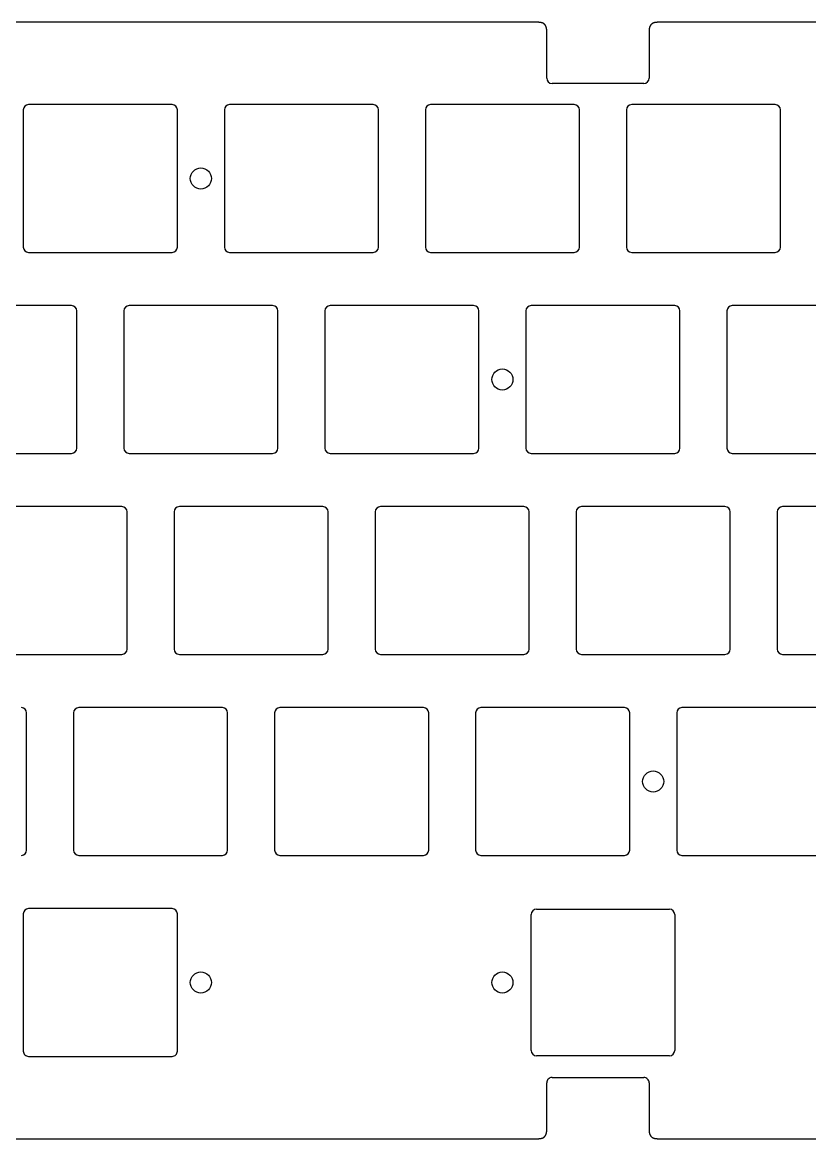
# Model space of a CAD drawing. Header units: millimetres. Extents: x -9 to 276, y -91 to 15.
# Drawn here: x 126 to 200.6, y -91 to 14.8 of the extents above; entities that cross this region are included whole.
import ezdxf

# ---------------------------------------------------------------- set-up
doc = ezdxf.new("R2010")
doc.units = ezdxf.units.MM
doc.layers.add('Edge.Cuts', color=53, linetype='CONTINUOUS', true_color=0xc8a339)

msp = doc.modelspace()

# ---------------------------------------------------------------- linework, layer by layer
at = {"layer": 'Edge.Cuts', "linetype": 'CONTINUOUS'}
for p, q in [((174.849852, 14.8), (91.850147, 14.8)), ((174.857344, 14.799982), (174.849852, 14.8)), ((174.868499, 14.79989), (174.857344, 14.799982)), ((174.879537, 14.799719), (174.868499, 14.79989)), ((174.890458, 14.799471), (174.879537, 14.799719)), ((174.901263, 14.799146), (174.890458, 14.799471)), ((174.911955, 14.798746), (174.901263, 14.799146)), ((174.922533, 14.79827), (174.911955, 14.798746)), ((174.932999, 14.797719), (174.922533, 14.79827)), ((174.943354, 14.797096), (174.932999, 14.797719)), ((174.953599, 14.796399), (174.943354, 14.797096)), ((174.963735, 14.79563), (174.953599, 14.796399)), ((174.973763, 14.79479), (174.963735, 14.79563)), ((174.983685, 14.793879), (174.973763, 14.79479)), ((174.9935, 14.792898), (174.983685, 14.793879)), ((175.003211, 14.791848), (174.9935, 14.792898)), ((175.012819, 14.790729), (175.003211, 14.791848)), ((175.022324, 14.789543), (175.012819, 14.790729)), ((175.031727, 14.788289), (175.022324, 14.789543)), ((175.041029, 14.786968), (175.031727, 14.788289)), ((175.050232, 14.785582), (175.041029, 14.786968)), ((175.059337, 14.78413), (175.050232, 14.785582)), ((175.068344, 14.782613), (175.059337, 14.78413)), ((175.077254, 14.781032), (175.068344, 14.782613)), ((175.086069, 14.779387), (175.077254, 14.781032)), ((175.094789, 14.777679), (175.086069, 14.779387)), ((175.103415, 14.775909), (175.094789, 14.777679)), ((175.111949, 14.774076), (175.103415, 14.775909)), ((175.120391, 14.772182), (175.111949, 14.774076)), ((175.128742, 14.770227), (175.120391, 14.772182)), ((175.137003, 14.768212), (175.128742, 14.770227)), ((175.145176, 14.766136), (175.137003, 14.768212)), ((175.15326, 14.764001), (175.145176, 14.766136)), ((175.161257, 14.761806), (175.15326, 14.764001)), ((175.169168, 14.759553), (175.161257, 14.761806)), ((175.176994, 14.757242), (175.169168, 14.759553)), ((175.184735, 14.754872), (175.176994, 14.757242)), ((175.192393, 14.752445), (175.184735, 14.754872)), ((175.199968, 14.749961), (175.192393, 14.752445)), ((175.207461, 14.74742), (175.199968, 14.749961)), ((175.214873, 14.744823), (175.207461, 14.74742)), ((175.222205, 14.742169), (175.214873, 14.744823)), ((175.229458, 14.73946), (175.222205, 14.742169)), ((175.236632, 14.736695), (175.229458, 14.73946)), ((175.243728, 14.733874), (175.236632, 14.736695)), ((175.250748, 14.730999), (175.243728, 14.733874)), ((175.257691, 14.728069), (175.250748, 14.730999)), ((175.26456, 14.725084), (175.257691, 14.728069)), ((175.271353, 14.722045), (175.26456, 14.725084)), ((175.278073, 14.718951), (175.271353, 14.722045)), ((175.28472, 14.715804), (175.278073, 14.718951)), ((175.291295, 14.712602), (175.28472, 14.715804)), ((175.297798, 14.709347), (175.291295, 14.712602)), ((175.30423, 14.706039), (175.297798, 14.709347)), ((175.310592, 14.702677), (175.30423, 14.706039)), ((175.316884, 14.699261), (175.310592, 14.702677)), ((175.323108, 14.695792), (175.316884, 14.699261)), ((175.329264, 14.69227), (175.323108, 14.695792)), ((175.335352, 14.688695), (175.329264, 14.69227)), ((175.341373, 14.685066), (175.335352, 14.688695)), ((175.347328, 14.681385), (175.341373, 14.685066)), ((175.353218, 14.67765), (175.347328, 14.681385)), ((175.359043, 14.673861), (175.353218, 14.67765)), ((175.364803, 14.67002), (175.359043, 14.673861)), ((175.370499, 14.666125), (175.364803, 14.67002)), ((175.376133, 14.662177), (175.370499, 14.666125)), ((175.381703, 14.658175), (175.376133, 14.662177)), ((175.387212, 14.654119), (175.381703, 14.658175)), ((175.392659, 14.65001), (175.387212, 14.654119)), ((175.398044, 14.645847), (175.392659, 14.65001)), ((175.40337, 14.64163), (175.398044, 14.645847)), ((175.408635, 14.637358), (175.40337, 14.64163)), ((175.41384, 14.633032), (175.408635, 14.637358)), ((175.418986, 14.628652), (175.41384, 14.633032)), ((175.424073, 14.624216), (175.418986, 14.628652)), ((175.429102, 14.619725), (175.424073, 14.624216)), ((175.434073, 14.615179), (175.429102, 14.619725)), ((175.438987, 14.610577), (175.434073, 14.615179)), ((175.443843, 14.60592), (175.438987, 14.610577)), ((175.448643, 14.601205), (175.443843, 14.60592)), ((175.451021, 14.598827), (175.448643, 14.601205)), ((175.453386, 14.596434), (175.451021, 14.598827)), ((175.455736, 14.594028), (175.453386, 14.596434)), ((175.458073, 14.591607), (175.455736, 14.594028)), ((175.460395, 14.589171), (175.458073, 14.591607)), ((175.462704, 14.586721), (175.460395, 14.589171)), ((175.464998, 14.584257), (175.462704, 14.586721)), ((175.467279, 14.581778), (175.464998, 14.584257)), ((175.469546, 14.579285), (175.467279, 14.581778)), ((175.471799, 14.576777), (175.469546, 14.579285)), ((175.474039, 14.574255), (175.471799, 14.576777)), ((175.476264, 14.571718), (175.474039, 14.574255)), ((175.478477, 14.569166), (175.476264, 14.571718)), ((175.480675, 14.566599), (175.478477, 14.569166)), ((175.48286, 14.564017), (175.480675, 14.566599)), ((175.48503, 14.561421), (175.48286, 14.564017)), ((175.487188, 14.558809), (175.48503, 14.561421)), ((175.489332, 14.556183), (175.487188, 14.558809)), ((175.491463, 14.553541), (175.489332, 14.556183)), ((175.493579, 14.550885), (175.491463, 14.553541)), ((175.495683, 14.548213), (175.493579, 14.550885)), ((175.497773, 14.545526), (175.495683, 14.548213)), ((175.49985, 14.542823), (175.497773, 14.545526)), ((175.501912, 14.540106), (175.49985, 14.542823)), ((175.503962, 14.537372), (175.501912, 14.540106)), ((175.505998, 14.534624), (175.503962, 14.537372)), ((175.508022, 14.531859), (175.505998, 14.534624)), ((175.510031, 14.529079), (175.508022, 14.531859)), ((175.512027, 14.526283), (175.510031, 14.529079)), ((175.51401, 14.523472), (175.512027, 14.526283)), ((175.51598, 14.520644), (175.51401, 14.523472)), ((175.517935, 14.517801), (175.51598, 14.520644)), ((175.519879, 14.514941), (175.517935, 14.517801)), ((175.521808, 14.512066), (175.519879, 14.514941)), ((175.523725, 14.509174), (175.521808, 14.512066)), ((175.525627, 14.506267), (175.523725, 14.509174)), ((175.527517, 14.503342), (175.525627, 14.506267)), ((175.529393, 14.500402), (175.527517, 14.503342)), ((175.531257, 14.497444), (175.529393, 14.500402)), ((175.533106, 14.494472), (175.531257, 14.497444)), ((175.534943, 14.49148), (175.533106, 14.494472)), ((175.536766, 14.488475), (175.534943, 14.49148)), ((175.538577, 14.48545), (175.536766, 14.488475)), ((175.540373, 14.482411), (175.538577, 14.48545)), ((175.542157, 14.479352), (175.540373, 14.482411)), ((175.543926, 14.476279), (175.542157, 14.479352)), ((175.545684, 14.473186), (175.543926, 14.476279)), ((175.547426, 14.470079), (175.545684, 14.473186)), ((175.549157, 14.466952), (175.547426, 14.470079)), ((175.550874, 14.46381), (175.549157, 14.466952)), ((175.552578, 14.460648), (175.550874, 14.46381)), ((175.554267, 14.457471), (175.552578, 14.460648)), ((175.555945, 14.454274), (175.554267, 14.457471)), ((175.557608, 14.451062), (175.555945, 14.454274)), ((175.559259, 14.447829), (175.557608, 14.451062)), ((175.560895, 14.444581), (175.559259, 14.447829)), ((175.562519, 14.441313), (175.560895, 14.444581)), ((175.564128, 14.438029), (175.562519, 14.441313)), ((175.565725, 14.434724), (175.564128, 14.438029)), ((175.567307, 14.431404), (175.565725, 14.434724)), ((175.568877, 14.428063), (175.567307, 14.431404)), ((175.570432, 14.424706), (175.568877, 14.428063)), ((175.571975, 14.421327), (175.570432, 14.424706)), ((175.573503, 14.417934), (175.571975, 14.421327)), ((175.57502, 14.414518), (175.573503, 14.417934)), ((175.57652, 14.411087), (175.57502, 14.414518)), ((175.578009, 14.407633), (175.57652, 14.411087)), ((175.579483, 14.404164), (175.578009, 14.407633)), ((175.580944, 14.400672), (175.579483, 14.404164)), ((175.58239, 14.397165), (175.580944, 14.400672)), ((175.583824, 14.393634), (175.58239, 14.397165)), ((175.585242, 14.390088), (175.583824, 14.393634)), ((175.586649, 14.386519), (175.585242, 14.390088)), ((175.58804, 14.382934), (175.586649, 14.386519)), ((175.589418, 14.379325), (175.58804, 14.382934)), ((175.590781, 14.375701), (175.589418, 14.379325)), ((175.592132, 14.372052), (175.590781, 14.375701)), ((175.593467, 14.368388), (175.592132, 14.372052)), ((175.594789, 14.364699), (175.593467, 14.368388)), ((175.596096, 14.360995), (175.594789, 14.364699)), ((175.597391, 14.357265), (175.596096, 14.360995)), ((175.598669, 14.35352), (175.597391, 14.357265)), ((175.599935, 14.349749), (175.598669, 14.35352)), ((175.601186, 14.345963), (175.599935, 14.349749)), ((175.602423, 14.342151), (175.601186, 14.345963)), ((175.603645, 14.338323), (175.602423, 14.342151)), ((175.604853, 14.334469), (175.603645, 14.338323)), ((175.606046, 14.330599), (175.604853, 14.334469)), ((175.607226, 14.326703), (175.606046, 14.330599)), ((175.608389, 14.322791), (175.607226, 14.326703)), ((175.60954, 14.318851), (175.608389, 14.322791)), ((175.610674, 14.314896), (175.60954, 14.318851)), ((175.611796, 14.310914), (175.610674, 14.314896)), ((175.612901, 14.306915), (175.611796, 14.310914)), ((175.613992, 14.302889), (175.612901, 14.306915)), ((175.615068, 14.298847), (175.613992, 14.302889)), ((175.61613, 14.294776), (175.615068, 14.298847)), ((175.617175, 14.29069), (175.61613, 14.294776)), ((175.618207, 14.286575), (175.617175, 14.29069)), ((175.619222, 14.282444), (175.618207, 14.286575)), ((175.620224, 14.278284), (175.619222, 14.282444)), ((175.621209, 14.274107), (175.620224, 14.278284)), ((175.62218, 14.269901), (175.621209, 14.274107)), ((175.623135, 14.265679), (175.62218, 14.269901)), ((175.624075, 14.261428), (175.623135, 14.265679)), ((175.624998, 14.257159), (175.624075, 14.261428)), ((175.625908, 14.252861), (175.624998, 14.257159)), ((175.6268, 14.248546), (175.625908, 14.252861)), ((175.627678, 14.244201), (175.6268, 14.248546)), ((175.628539, 14.239839), (175.627678, 14.244201)), ((175.629386, 14.235446), (175.628539, 14.239839)), ((175.630215, 14.231037), (175.629386, 14.235446)), ((175.63103, 14.226596), (175.630215, 14.231037)), ((175.631828, 14.222138), (175.63103, 14.226596)), ((175.63261, 14.217649), (175.631828, 14.222138)), ((175.633375, 14.213143), (175.63261, 14.217649)), ((175.634126, 14.208605), (175.633375, 14.213143)), ((175.634858, 14.20405), (175.634126, 14.208605)), ((175.635576, 14.199462), (175.634858, 14.20405)), ((175.636276, 14.194857), (175.635576, 14.199462)), ((175.63696, 14.19022), (175.636276, 14.194857)), ((175.637627, 14.185565), (175.63696, 14.19022)), ((175.638278, 14.180877), (175.637627, 14.185565)), ((175.638911, 14.176171), (175.638278, 14.180877)), ((175.639529, 14.171432), (175.638911, 14.176171)), ((175.640128, 14.166675), (175.639529, 14.171432)), ((175.640711, 14.161885), (175.640128, 14.166675)), ((175.641277, 14.157077), (175.640711, 14.161885)), ((175.641826, 14.152234), (175.641277, 14.157077)), ((175.642357, 14.147374), (175.641826, 14.152234)), ((175.642871, 14.142479), (175.642357, 14.147374)), ((175.643367, 14.137566), (175.642871, 14.142479)), ((175.643847, 14.132618), (175.643367, 14.137566)), ((175.644308, 14.127651), (175.643847, 14.132618)), ((175.644752, 14.12265), (175.644308, 14.127651)), ((175.645178, 14.11763), (175.644752, 14.12265)), ((175.645586, 14.112574), (175.645178, 14.11763)), ((175.645976, 14.1075), (175.645586, 14.112574)), ((175.646348, 14.102389), (175.645976, 14.1075)), ((175.646701, 14.09726), (175.646348, 14.102389)), ((175.647037, 14.092095), (175.646701, 14.09726)), ((175.647354, 14.08691), (175.647037, 14.092095)), ((175.647653, 14.081689), (175.647354, 14.08691)), ((175.647933, 14.076448), (175.647653, 14.081689)), ((175.648195, 14.071171), (175.647933, 14.076448)), ((175.648437, 14.065874), (175.648195, 14.071171)), ((175.648661, 14.06054), (175.648437, 14.065874)), ((175.648866, 14.055186), (175.648661, 14.06054)), ((175.649052, 14.049794), (175.648866, 14.055186)), ((175.649219, 14.044383), (175.649052, 14.049794)), ((175.649366, 14.038933), (175.649219, 14.044383)), ((175.649495, 14.033464), (175.649366, 14.038933)), ((175.649603, 14.027956), (175.649495, 14.033464)), ((175.649693, 14.022428), (175.649603, 14.027956)), ((175.649762, 14.016861), (175.649693, 14.022428)), ((175.649812, 14.011274), (175.649762, 14.016861)), ((175.649842, 14.005647), (175.649812, 14.011274)), ((175.649852, 14), (175.649842, 14.005647)), ((175.649852, 9.5), (175.649852, 14)), ((185.35087, 14.007492), (185.350852, 14)), ((185.350852, 14), (185.350852, 9.5)), ((185.350962, 14.018647), (185.35087, 14.007492)), ((185.351133, 14.029685), (185.350962, 14.018647)), ((185.351381, 14.040606), (185.351133, 14.029685)), ((185.351706, 14.051411), (185.351381, 14.040606)), ((185.352106, 14.062103), (185.351706, 14.051411)), ((185.352582, 14.072681), (185.352106, 14.062103)), ((185.353133, 14.083147), (185.352582, 14.072681)), ((185.353756, 14.093502), (185.353133, 14.083147)), ((185.354453, 14.103747), (185.353756, 14.093502)), ((185.355222, 14.113883), (185.354453, 14.103747)), ((185.356062, 14.123911), (185.355222, 14.113883)), ((185.356973, 14.133833), (185.356062, 14.123911)), ((185.357954, 14.143649), (185.356973, 14.133833)), ((185.359004, 14.15336), (185.357954, 14.143649)), ((185.360123, 14.162967), (185.359004, 14.15336)), ((185.361309, 14.172472), (185.360123, 14.162967)), ((185.362563, 14.181875), (185.361309, 14.172472)), ((185.363884, 14.191178), (185.362563, 14.181875)), ((185.36527, 14.200381), (185.363884, 14.191178)), ((185.366722, 14.209485), (185.36527, 14.200381)), ((185.368239, 14.218492), (185.366722, 14.209485)), ((185.36982, 14.227402), (185.368239, 14.218492)), ((185.371465, 14.236217), (185.36982, 14.227402)), ((185.373173, 14.244937), (185.371465, 14.236217)), ((185.374943, 14.253563), (185.373173, 14.244937)), ((185.376776, 14.262097), (185.374943, 14.253563)), ((185.37867, 14.270539), (185.376776, 14.262097)), ((185.380625, 14.27889), (185.37867, 14.270539)), ((185.38264, 14.287152), (185.380625, 14.27889)), ((185.384716, 14.295324), (185.38264, 14.287152)), ((185.386851, 14.303408), (185.384716, 14.295324)), ((185.389046, 14.311405), (185.386851, 14.303408)), ((185.391299, 14.319316), (185.389046, 14.311405)), ((185.39361, 14.327142), (185.391299, 14.319316)), ((185.39598, 14.334883), (185.39361, 14.327142)), ((185.398406, 14.342541), (185.39598, 14.334883)), ((185.400891, 14.350116), (185.398406, 14.342541)), ((185.403432, 14.357609), (185.400891, 14.350116)), ((185.406029, 14.365021), (185.403432, 14.357609)), ((185.408683, 14.372353), (185.406029, 14.365021)), ((185.411392, 14.379606), (185.408683, 14.372353)), ((185.414157, 14.38678), (185.411392, 14.379606)), ((185.416978, 14.393876), (185.414157, 14.38678)), ((185.419853, 14.400896), (185.416978, 14.393876)), ((185.422783, 14.40784), (185.419853, 14.400896)), ((185.425768, 14.414708), (185.422783, 14.40784)), ((185.428807, 14.421502), (185.425768, 14.414708)), ((185.431901, 14.428221), (185.428807, 14.421502)), ((185.435048, 14.434868), (185.431901, 14.428221)), ((185.438249, 14.441443), (185.435048, 14.434868)), ((185.441504, 14.447946), (185.438249, 14.441443)), ((185.444813, 14.454378), (185.441504, 14.447946)), ((185.448175, 14.46074), (185.444813, 14.454378)), ((185.451591, 14.467032), (185.448175, 14.46074)), ((185.45506, 14.473256), (185.451591, 14.467032)), ((185.458582, 14.479412), (185.45506, 14.473256)), ((185.462157, 14.4855), (185.458582, 14.479412)), ((185.465786, 14.491521), (185.462157, 14.4855)), ((185.469467, 14.497477), (185.465786, 14.491521)), ((185.473202, 14.503366), (185.469467, 14.497477)), ((185.47699, 14.509191), (185.473202, 14.503366)), ((185.480832, 14.514951), (185.47699, 14.509191)), ((185.484727, 14.520648), (185.480832, 14.514951)), ((185.488675, 14.526281), (185.484727, 14.520648)), ((185.492677, 14.531852), (185.488675, 14.526281)), ((185.496732, 14.53736), (185.492677, 14.531852)), ((185.500842, 14.542807), (185.496732, 14.53736)), ((185.505005, 14.548193), (185.500842, 14.542807)), ((185.509222, 14.553518), (185.505005, 14.548193)), ((185.513493, 14.558783), (185.509222, 14.553518)), ((185.517819, 14.563988), (185.513493, 14.558783)), ((185.5222, 14.569134), (185.517819, 14.563988)), ((185.526636, 14.574222), (185.5222, 14.569134)), ((185.531126, 14.579251), (185.526636, 14.574222)), ((185.535673, 14.584222), (185.531126, 14.579251)), ((185.540274, 14.589135), (185.535673, 14.584222)), ((185.544932, 14.593991), (185.540274, 14.589135)), ((185.549646, 14.598791), (185.544932, 14.593991)), ((185.552025, 14.60117), (185.549646, 14.598791)), ((185.554417, 14.603534), (185.552025, 14.60117)), ((185.556824, 14.605884), (185.554417, 14.603534)), ((185.559245, 14.608221), (185.556824, 14.605884)), ((185.561681, 14.610543), (185.559245, 14.608221)), ((185.56413, 14.612852), (185.561681, 14.610543)), ((185.566595, 14.615147), (185.56413, 14.612852)), ((185.569073, 14.617427), (185.566595, 14.615147)), ((185.571567, 14.619694), (185.569073, 14.617427)), ((185.574074, 14.621947), (185.571567, 14.619694)), ((185.576597, 14.624187), (185.574074, 14.621947)), ((185.579134, 14.626412), (185.576597, 14.624187)), ((185.581686, 14.628625), (185.579134, 14.626412)), ((185.584253, 14.630823), (185.581686, 14.628625)), ((185.586834, 14.633008), (185.584253, 14.630823)), ((185.589431, 14.635179), (185.586834, 14.633008)), ((185.592042, 14.637336), (185.589431, 14.635179)), ((185.594668, 14.63948), (185.592042, 14.637336)), ((185.59731, 14.641611), (185.594668, 14.63948)), ((185.599967, 14.643727), (185.59731, 14.641611)), ((185.602639, 14.645831), (185.599967, 14.643727)), ((185.605326, 14.647921), (185.602639, 14.645831)), ((185.608029, 14.649998), (185.605326, 14.647921)), ((185.610746, 14.65206), (185.608029, 14.649998)), ((185.61348, 14.654111), (185.610746, 14.65206)), ((185.616228, 14.656146), (185.61348, 14.654111)), ((185.618993, 14.65817), (185.616228, 14.656146)), ((185.621773, 14.660179), (185.618993, 14.65817)), ((185.624569, 14.662175), (185.621773, 14.660179)), ((185.62738, 14.664158), (185.624569, 14.662175)), ((185.630208, 14.666128), (185.62738, 14.664158)), ((185.633051, 14.668083), (185.630208, 14.666128)), ((185.635911, 14.670027), (185.633051, 14.668083)), ((185.638786, 14.671956), (185.635911, 14.670027)), ((185.641678, 14.673873), (185.638786, 14.671956)), ((185.644585, 14.675775), (185.641678, 14.673873)), ((185.64751, 14.677665), (185.644585, 14.675775)), ((185.65045, 14.679541), (185.64751, 14.677665)), ((185.653408, 14.681405), (185.65045, 14.679541)), ((185.65638, 14.683254), (185.653408, 14.681405)), ((185.659371, 14.685091), (185.65638, 14.683254)), ((185.662377, 14.686914), (185.659371, 14.685091)), ((185.665402, 14.688725), (185.662377, 14.686914)), ((185.668441, 14.690521), (185.665402, 14.688725)), ((185.6715, 14.692305), (185.668441, 14.690521)), ((185.674573, 14.694074), (185.6715, 14.692305)), ((185.677665, 14.695832), (185.674573, 14.694074)), ((185.680773, 14.697575), (185.677665, 14.695832)), ((185.6839, 14.699305), (185.680773, 14.697575)), ((185.687042, 14.701022), (185.6839, 14.699305)), ((185.690204, 14.702726), (185.687042, 14.701022)), ((185.693381, 14.704415), (185.690204, 14.702726)), ((185.696578, 14.706093), (185.693381, 14.704415)), ((185.69979, 14.707756), (185.696578, 14.706093)), ((185.703023, 14.709407), (185.69979, 14.707756)), ((185.70627, 14.711043), (185.703023, 14.709407)), ((185.709539, 14.712667), (185.70627, 14.711043)), ((185.712823, 14.714276), (185.709539, 14.712667)), ((185.716128, 14.715873), (185.712823, 14.714276)), ((185.719447, 14.717455), (185.716128, 14.715873)), ((185.722789, 14.719025), (185.719447, 14.717455)), ((185.726146, 14.72058), (185.722789, 14.719025)), ((185.729524, 14.722124), (185.726146, 14.72058)), ((185.732918, 14.723652), (185.729524, 14.722124)), ((185.736334, 14.725168), (185.732918, 14.723652)), ((185.739765, 14.726668), (185.736334, 14.725168)), ((185.743219, 14.728157), (185.739765, 14.726668)), ((185.746688, 14.729631), (185.743219, 14.728157)), ((185.75018, 14.731092), (185.746688, 14.729631)), ((185.753687, 14.732538), (185.75018, 14.731092)), ((185.757217, 14.733972), (185.753687, 14.732538)), ((185.760763, 14.735391), (185.757217, 14.733972)), ((185.764333, 14.736797), (185.760763, 14.735391)), ((185.767918, 14.738188), (185.764333, 14.736797)), ((185.771526, 14.739566), (185.767918, 14.738188)), ((185.775151, 14.740929), (185.771526, 14.739566)), ((185.778799, 14.74228), (185.775151, 14.740929)), ((185.782464, 14.743615), (185.778799, 14.74228)), ((185.786153, 14.744938), (185.782464, 14.743615)), ((185.789857, 14.746244), (185.786153, 14.744938)), ((185.793587, 14.747539), (185.789857, 14.746244)), ((185.797332, 14.748817), (185.793587, 14.747539)), ((185.801102, 14.750083), (185.797332, 14.748817)), ((185.804889, 14.751334), (185.801102, 14.750083)), ((185.808701, 14.752571), (185.804889, 14.751334)), ((185.812529, 14.753793), (185.808701, 14.752571)), ((185.816382, 14.755001), (185.812529, 14.753793)), ((185.820252, 14.756194), (185.816382, 14.755001)), ((185.824149, 14.757374), (185.820252, 14.756194)), ((185.828061, 14.758537), (185.824149, 14.757374)), ((185.832, 14.759688), (185.828061, 14.758537)), ((185.835955, 14.760822), (185.832, 14.759688)), ((185.839938, 14.761944), (185.835955, 14.760822)), ((185.843936, 14.763049), (185.839938, 14.761944)), ((185.847963, 14.76414), (185.843936, 14.763049)), ((185.852005, 14.765216), (185.847963, 14.76414)), ((185.856075, 14.766278), (185.852005, 14.765216)), ((185.860162, 14.767323), (185.856075, 14.766278)), ((185.864277, 14.768355), (185.860162, 14.767323)), ((185.868408, 14.76937), (185.864277, 14.768355)), ((185.872568, 14.770372), (185.868408, 14.76937)), ((185.876745, 14.771357), (185.872568, 14.770372)), ((185.88095, 14.772328), (185.876745, 14.771357)), ((185.885173, 14.773283), (185.88095, 14.772328)), ((185.889424, 14.774223), (185.885173, 14.773283)), ((185.893693, 14.775146), (185.889424, 14.774223)), ((185.897991, 14.776056), (185.893693, 14.775146)), ((185.902306, 14.776948), (185.897991, 14.776056)), ((185.906651, 14.777826), (185.902306, 14.776948)), ((185.911013, 14.778687), (185.906651, 14.777826)), ((185.915405, 14.779534), (185.911013, 14.778687)), ((185.919815, 14.780363), (185.915405, 14.779534)), ((185.924256, 14.781178), (185.919815, 14.780363)), ((185.928713, 14.781976), (185.924256, 14.781178)), ((185.933202, 14.782758), (185.928713, 14.781976)), ((185.937709, 14.783523), (185.933202, 14.782758)), ((185.942247, 14.784274), (185.937709, 14.783523)), ((185.946802, 14.785006), (185.942247, 14.784274)), ((185.95139, 14.785724), (185.946802, 14.785006)), ((185.955995, 14.786424), (185.95139, 14.785724)), ((185.960632, 14.787108), (185.955995, 14.786424)), ((185.965287, 14.787775), (185.960632, 14.787108)), ((185.969975, 14.788426), (185.965287, 14.787775)), ((185.974681, 14.789059), (185.969975, 14.788426)), ((185.97942, 14.789677), (185.974681, 14.789059)), ((185.984176, 14.790276), (185.97942, 14.789677)), ((185.988967, 14.790859), (185.984176, 14.790276)), ((185.993775, 14.791425), (185.988967, 14.790859)), ((185.998618, 14.791974), (185.993775, 14.791425)), ((186.003478, 14.792505), (185.998618, 14.791974)), ((186.008373, 14.793019), (186.003478, 14.792505)), ((186.013286, 14.793515), (186.008373, 14.793019)), ((186.018234, 14.793995), (186.013286, 14.793515)), ((186.023201, 14.794456), (186.018234, 14.793995)), ((186.028202, 14.7949), (186.023201, 14.794456)), ((186.033222, 14.795326), (186.028202, 14.7949)), ((186.038278, 14.795734), (186.033222, 14.795326)), ((186.043352, 14.796124), (186.038278, 14.795734)), ((186.048463, 14.796496), (186.043352, 14.796124)), ((186.053592, 14.796849), (186.048463, 14.796496)), ((186.058757, 14.797185), (186.053592, 14.796849)), ((186.063942, 14.797502), (186.058757, 14.797185)), ((186.069163, 14.797801), (186.063942, 14.797502)), ((186.074403, 14.798081), (186.069163, 14.797801)), ((186.079681, 14.798343), (186.074403, 14.798081)), ((186.084978, 14.798585), (186.079681, 14.798343)), ((186.090312, 14.798809), (186.084978, 14.798585)), ((186.095666, 14.799014), (186.090312, 14.798809)), ((186.101058, 14.7992), (186.095666, 14.799014)), ((186.106469, 14.799367), (186.101058, 14.7992)), ((186.111919, 14.799514), (186.106469, 14.799367)), ((186.117388, 14.799643), (186.111919, 14.799514)), ((186.122896, 14.799751), (186.117388, 14.799643)), ((186.128424, 14.799841), (186.122896, 14.799751)), ((186.133991, 14.79991), (186.128424, 14.799841)), ((186.139578, 14.79996), (186.133991, 14.79991)), ((186.145205, 14.79999), (186.139578, 14.79996)), ((186.150852, 14.8), (186.145205, 14.79999)), ((269.150556, 14.8), (186.150852, 14.8)), ((184.850852, 9), (176.149852, 9)), ((126.05, 6.5), (126.05, -6.5)), ((140.15, 7), (126.55, 7)), ((140.65, -6.5), (140.65, 6.5)), ((145.1, 6.5), (145.1, -6.5)), ((159.2, 7), (145.6, 7)), ((159.7, -6.5), (159.7, 6.5)), ((164.15, 6.5), (164.15, -6.5)), ((178.25, 7), (164.65, 7)), ((178.75, -6.5), (178.75, 6.5)), ((183.2, 6.5), (183.2, -6.5)), ((197.3, 7), (183.7, 7)), ((197.8, -6.5), (197.8, 6.5)), ((126.55, -7), (140.15, -7)), ((145.6, -7), (159.2, -7)), ((164.65, -7), (178.25, -7)), ((183.7, -7), (197.3, -7)), ((130.625, -12.05), (117.025, -12.05)), ((131.125, -25.55), (131.125, -12.55)), ((135.575, -12.55), (135.575, -25.55)), ((149.675, -12.05), (136.075, -12.05)), ((150.175, -25.55), (150.175, -12.55)), ((154.625, -12.55), (154.625, -25.55)), ((168.725, -12.05), (155.125, -12.05)), ((169.225, -25.55), (169.225, -12.55)), ((173.675, -12.55), (173.675, -25.55)), ((187.775, -12.05), (174.175, -12.05)), ((188.275, -25.55), (188.275, -12.55)), ((192.725, -12.55), (192.725, -25.55)), ((206.825, -12.05), (193.225, -12.05)), ((117.025, -26.05), (130.625, -26.05)), ((136.075, -26.05), (149.675, -26.05)), ((155.125, -26.05), (168.725, -26.05)), ((174.175, -26.05), (187.775, -26.05)), ((193.225, -26.05), (206.825, -26.05)), ((135.3875, -31.1), (121.7875, -31.1)), ((135.8875, -44.6), (135.8875, -31.6)), ((140.3375, -31.6), (140.3375, -44.6)), ((154.4375, -31.1), (140.8375, -31.1)), ((154.9375, -44.6), (154.9375, -31.6)), ((159.3875, -31.6), (159.3875, -44.6)), ((173.4875, -31.1), (159.8875, -31.1)), ((173.9875, -44.6), (173.9875, -31.6)), ((178.4375, -31.6), (178.4375, -44.6)), ((192.5375, -31.1), (178.9375, -31.1)), ((193.0375, -44.6), (193.0375, -31.6)), ((197.4875, -31.6), (197.4875, -44.6)), ((211.5875, -31.1), (197.9875, -31.1)), ((121.7875, -45.1), (135.3875, -45.1)), ((140.8375, -45.1), (154.4375, -45.1)), ((159.8875, -45.1), (173.4875, -45.1)), ((178.9375, -45.1), (192.5375, -45.1)), ((197.9875, -45.1), (211.5875, -45.1)), ((126.3625, -63.65), (126.3625, -50.65)), ((130.8125, -50.65), (130.8125, -63.65)), ((144.9125, -50.15), (131.3125, -50.15)), ((145.4125, -63.65), (145.4125, -50.65)), ((149.8625, -50.65), (149.8625, -63.65)), ((163.9625, -50.15), (150.3625, -50.15)), ((164.4625, -63.65), (164.4625, -50.65)), ((168.9125, -50.65), (168.9125, -63.65)), ((183.0125, -50.15), (169.4125, -50.15)), ((183.5125, -63.65), (183.5125, -50.65)), ((187.9625, -50.65), (187.9625, -63.65)), ((202.0625, -50.15), (188.4625, -50.15)), ((131.3125, -64.15), (144.9125, -64.15)), ((150.3625, -64.15), (163.9625, -64.15)), ((169.4125, -64.15), (183.0125, -64.15)), ((188.4625, -64.15), (202.0625, -64.15)), ((176.149852, -85.199997), (184.850852, -85.199997)), ((175.649852, -90.199997), (175.649852, -85.699997)), ((185.350852, -85.699997), (185.350852, -90.199997)), ((175.030729, -90.988423), (175.035417, -90.987772)), ((175.035417, -90.987772), (175.040072, -90.987105)), ((175.040072, -90.987105), (175.044709, -90.986421)), ((175.044709, -90.986421), (175.049314, -90.985721)), ((175.049314, -90.985721), (175.053902, -90.985003)), ((175.053902, -90.985003), (175.058457, -90.984271)), ((175.058457, -90.984271), (175.062995, -90.98352)), ((175.062995, -90.98352), (175.067501, -90.982755)), ((175.067501, -90.982755), (175.07199, -90.981973)), ((175.07199, -90.981973), (175.076448, -90.981175)), ((175.076448, -90.981175), (175.080889, -90.98036)), ((175.080889, -90.98036), (175.085298, -90.979531)), ((175.085298, -90.979531), (175.089691, -90.978684)), ((175.089691, -90.978684), (175.094053, -90.977823)), ((175.094053, -90.977823), (175.098398, -90.976945)), ((175.098398, -90.976945), (175.102713, -90.976053)), ((175.102713, -90.976053), (175.107011, -90.975143)), ((175.107011, -90.975143), (175.11128, -90.97422)), ((175.11128, -90.97422), (175.115531, -90.97328)), ((175.115531, -90.97328), (175.119753, -90.972325)), ((175.119753, -90.972325), (175.123959, -90.971354)), ((175.123959, -90.971354), (175.128136, -90.970369)), ((175.128136, -90.970369), (175.132296, -90.969367)), ((175.132296, -90.969367), (175.136427, -90.968352)), ((175.136427, -90.968352), (175.140542, -90.96732)), ((175.140542, -90.96732), (175.144628, -90.966275)), ((175.144628, -90.966275), (175.148699, -90.965213)), ((175.148699, -90.965213), (175.152741, -90.964137)), ((175.152741, -90.964137), (175.156767, -90.963046)), ((175.156767, -90.963046), (175.160766, -90.961941)), ((175.160766, -90.961941), (175.164748, -90.960819)), ((175.164748, -90.960819), (175.168703, -90.959685)), ((175.168703, -90.959685), (175.172643, -90.958534)), ((175.172643, -90.958534), (175.176555, -90.957371)), ((175.176555, -90.957371), (175.180451, -90.956191)), ((175.180451, -90.956191), (175.184321, -90.954998)), ((175.184321, -90.954998), (175.188175, -90.95379)), ((175.188175, -90.95379), (175.192003, -90.952568)), ((175.192003, -90.952568), (175.195815, -90.951331)), ((175.195815, -90.951331), (175.199601, -90.95008)), ((175.199601, -90.95008), (175.203372, -90.948814)), ((175.203372, -90.948814), (175.207117, -90.947536)), ((175.207117, -90.947536), (175.210847, -90.946241)), ((175.210847, -90.946241), (175.214551, -90.944934)), ((175.214551, -90.944934), (175.21824, -90.943612)), ((175.21824, -90.943612), (175.221904, -90.942277)), ((175.221904, -90.942277), (175.225553, -90.940926)), ((175.225553, -90.940926), (175.229177, -90.939563)), ((175.229177, -90.939563), (175.232786, -90.938185)), ((175.232786, -90.938185), (175.236371, -90.936794)), ((175.236371, -90.936794), (175.23994, -90.935387)), ((175.23994, -90.935387), (175.243486, -90.933969)), ((175.243486, -90.933969), (175.247017, -90.932535)), ((175.247017, -90.932535), (175.250524, -90.931089)), ((175.250524, -90.931089), (175.254016, -90.929628)), ((175.254016, -90.929628), (175.257485, -90.928154)), ((175.257485, -90.928154), (175.260939, -90.926665)), ((175.260939, -90.926665), (175.26437, -90.925165)), ((175.26437, -90.925165), (175.267786, -90.923648)), ((175.267786, -90.923648), (175.271179, -90.92212)), ((175.271179, -90.92212), (175.274558, -90.920577)), ((175.274558, -90.920577), (175.277915, -90.919022)), ((175.277915, -90.919022), (175.281256, -90.917452)), ((175.281256, -90.917452), (175.284576, -90.91587)), ((175.284576, -90.91587), (175.287881, -90.914273)), ((175.287881, -90.914273), (175.291165, -90.912664)), ((175.291165, -90.912664), (175.294433, -90.91104)), ((175.294433, -90.91104), (175.297681, -90.909404)), ((175.297681, -90.909404), (175.300914, -90.907753)), ((175.300914, -90.907753), (175.304126, -90.90609)), ((175.304126, -90.90609), (175.307323, -90.904412)), ((175.307323, -90.904412), (175.3105, -90.902723)), ((175.3105, -90.902723), (175.313662, -90.901019)), ((175.313662, -90.901019), (175.316804, -90.899302)), ((175.316804, -90.899302), (175.319931, -90.897571)), ((175.319931, -90.897571), (175.323038, -90.895829)), ((175.323038, -90.895829), (175.326131, -90.894071)), ((175.326131, -90.894071), (175.329204, -90.892302)), ((175.329204, -90.892302), (175.332263, -90.890518)), ((175.332263, -90.890518), (175.335302, -90.888722)), ((175.335302, -90.888722), (175.338327, -90.886911)), ((175.338327, -90.886911), (175.341332, -90.885088)), ((175.341332, -90.885088), (175.344324, -90.883251)), ((175.344324, -90.883251), (175.347296, -90.881402)), ((175.347296, -90.881402), (175.350254, -90.879538)), ((175.350254, -90.879538), (175.353194, -90.877662)), ((175.353194, -90.877662), (175.356119, -90.875772)), ((175.356119, -90.875772), (175.359026, -90.87387)), ((175.359026, -90.87387), (175.361918, -90.871953)), ((175.361918, -90.871953), (175.364793, -90.870024)), ((175.364793, -90.870024), (175.367653, -90.86808)), ((175.367653, -90.86808), (175.370496, -90.866125)), ((175.370496, -90.866125), (175.373324, -90.864155)), ((175.373324, -90.864155), (175.376135, -90.862172)), ((175.376135, -90.862172), (175.378931, -90.860176)), ((175.378931, -90.860176), (175.381711, -90.858167)), ((175.381711, -90.858167), (175.384476, -90.856143)), ((175.384476, -90.856143), (175.387224, -90.854107)), ((175.387224, -90.854107), (175.389958, -90.852057)), ((175.389958, -90.852057), (175.392675, -90.849995)), ((175.392675, -90.849995), (175.395378, -90.847918)), ((175.395378, -90.847918), (175.398065, -90.845828)), ((175.398065, -90.845828), (175.400737, -90.843724)), ((175.400737, -90.843724), (175.403393, -90.841608)), ((175.403393, -90.841608), (175.406035, -90.839477)), ((175.406035, -90.839477), (175.408661, -90.837333)), ((175.408661, -90.837333), (175.411273, -90.835175)), ((175.411273, -90.835175), (175.413869, -90.833005)), ((175.413869, -90.833005), (175.416451, -90.83082)), ((175.416451, -90.83082), (175.419018, -90.828622)), ((175.419018, -90.828622), (175.42157, -90.826409)), ((175.42157, -90.826409), (175.424107, -90.824184)), ((175.424107, -90.824184), (175.426629, -90.821944)), ((175.426629, -90.821944), (175.429137, -90.819691)), ((175.429137, -90.819691), (175.43163, -90.817424)), ((175.43163, -90.817424), (175.434109, -90.815143)), ((175.434109, -90.815143), (175.436573, -90.812849)), ((175.436573, -90.812849), (175.439023, -90.81054)), ((175.439023, -90.81054), (175.441459, -90.808218)), ((175.441459, -90.808218), (175.44388, -90.805881)), ((175.44388, -90.805881), (175.446286, -90.803531)), ((175.446286, -90.803531), (175.448679, -90.801166)), ((175.448679, -90.801166), (175.451057, -90.798788)), ((175.451057, -90.798788), (175.455772, -90.793988)), ((175.455772, -90.793988), (175.460429, -90.789132)), ((175.460429, -90.789132), (175.465031, -90.784218)), ((175.465031, -90.784218), (175.469577, -90.779247)), ((175.469577, -90.779247), (175.474068, -90.774218)), ((175.474068, -90.774218), (175.478504, -90.769131)), ((175.478504, -90.769131), (175.482884, -90.763985)), ((175.482884, -90.763985), (175.48721, -90.75878)), ((175.48721, -90.75878), (175.491482, -90.753515)), ((175.491482, -90.753515), (175.495699, -90.748189)), ((175.495699, -90.748189), (175.499862, -90.742804)), ((175.499862, -90.742804), (175.503971, -90.737357)), ((175.503971, -90.737357), (175.508027, -90.731848)), ((175.508027, -90.731848), (175.512029, -90.726278)), ((175.512029, -90.726278), (175.515977, -90.720644)), ((175.515977, -90.720644), (175.519872, -90.714948)), ((175.519872, -90.714948), (175.523713, -90.709188)), ((175.523713, -90.709188), (175.527502, -90.703363)), ((175.527502, -90.703363), (175.531237, -90.697473)), ((175.531237, -90.697473), (175.534918, -90.691518)), ((175.534918, -90.691518), (175.538547, -90.685497)), ((175.538547, -90.685497), (175.542122, -90.679409)), ((175.542122, -90.679409), (175.545644, -90.673253)), ((175.545644, -90.673253), (175.549113, -90.667029)), ((175.549113, -90.667029), (175.552529, -90.660737)), ((175.552529, -90.660737), (175.555891, -90.654375)), ((175.555891, -90.654375), (175.559199, -90.647943)), ((175.559199, -90.647943), (175.562454, -90.64144)), ((175.562454, -90.64144), (175.565656, -90.634865)), ((175.565656, -90.634865), (175.568803, -90.628218)), ((175.568803, -90.628218), (175.571897, -90.621498)), ((175.571897, -90.621498), (175.574936, -90.614705)), ((175.574936, -90.614705), (175.577921, -90.607836)), ((175.577921, -90.607836), (175.580851, -90.600893)), ((175.580851, -90.600893), (175.583726, -90.593873)), ((175.583726, -90.593873), (175.586547, -90.586777)), ((175.586547, -90.586777), (175.589312, -90.579603)), ((175.589312, -90.579603), (175.592021, -90.57235)), ((175.592021, -90.57235), (175.594675, -90.565018)), ((175.594675, -90.565018), (175.597272, -90.557606)), ((175.597272, -90.557606), (175.599813, -90.550113)), ((175.599813, -90.550113), (175.602297, -90.542538)), ((175.602297, -90.542538), (175.604724, -90.53488)), ((175.604724, -90.53488), (175.607094, -90.527139)), ((175.607094, -90.527139), (175.609405, -90.519313)), ((175.609405, -90.519313), (175.611658, -90.511402)), ((175.611658, -90.511402), (175.613853, -90.503405)), ((175.613853, -90.503405), (175.615988, -90.495321)), ((175.615988, -90.495321), (175.618064, -90.487148)), ((175.618064, -90.487148), (175.620079, -90.478887)), ((175.620079, -90.478887), (175.622034, -90.470536)), ((175.622034, -90.470536), (175.623928, -90.462094)), ((175.623928, -90.462094), (175.625761, -90.45356)), ((175.625761, -90.45356), (175.627531, -90.444934)), ((175.627531, -90.444934), (175.629239, -90.436214)), ((175.629239, -90.436214), (175.630884, -90.427399)), ((175.630884, -90.427399), (175.632465, -90.418489)), ((175.632465, -90.418489), (175.633982, -90.409482)), ((175.633982, -90.409482), (175.635434, -90.400377)), ((175.635434, -90.400377), (175.63682, -90.391174)), ((175.63682, -90.391174), (175.638141, -90.381872)), ((175.638141, -90.381872), (175.639395, -90.372469)), ((175.639395, -90.372469), (175.640581, -90.362964)), ((175.640581, -90.362964), (175.6417, -90.353356)), ((175.6417, -90.353356), (175.64275, -90.343645)), ((175.64275, -90.343645), (175.643731, -90.33383)), ((175.643731, -90.33383), (175.644642, -90.323908)), ((175.644642, -90.323908), (175.645482, -90.31388)), ((175.645482, -90.31388), (175.646251, -90.303744)), ((175.646251, -90.303744), (175.646948, -90.293499)), ((175.646948, -90.293499), (175.647571, -90.283144)), ((175.647571, -90.283144), (175.648122, -90.272678)), ((175.648122, -90.272678), (175.648598, -90.2621)), ((175.648598, -90.2621), (175.648998, -90.251408)), ((175.648998, -90.251408), (175.649323, -90.240603)), ((175.649323, -90.240603), (175.649571, -90.229682)), ((175.649571, -90.229682), (175.649742, -90.218644)), ((175.649742, -90.218644), (175.649834, -90.207489)), ((175.649834, -90.207489), (175.649852, -90.199997)), ((185.350852, -90.199997), (185.350862, -90.205644)), ((185.350862, -90.205644), (185.350892, -90.211271)), ((185.350892, -90.211271), (185.350942, -90.216858)), ((185.350942, -90.216858), (185.351011, -90.222425)), ((185.351011, -90.222425), (185.351101, -90.227953)), ((185.351101, -90.227953), (185.351209, -90.233461)), ((185.351209, -90.233461), (185.351338, -90.23893)), ((185.351338, -90.23893), (185.351485, -90.24438)), ((185.351485, -90.24438), (185.351652, -90.249791)), ((185.351652, -90.249791), (185.351838, -90.255183)), ((185.351838, -90.255183), (185.352043, -90.260537)), ((185.352043, -90.260537), (185.352267, -90.265871)), ((185.352267, -90.265871), (185.352509, -90.271168)), ((185.352509, -90.271168), (185.352771, -90.276446)), ((185.352771, -90.276446), (185.353051, -90.281686)), ((185.353051, -90.281686), (185.35335, -90.286907)), ((185.35335, -90.286907), (185.353667, -90.292092)), ((185.353667, -90.292092), (185.354003, -90.297257)), ((185.354003, -90.297257), (185.354356, -90.302386)), ((185.354356, -90.302386), (185.354728, -90.307497)), ((185.354728, -90.307497), (185.355118, -90.312571)), ((185.355118, -90.312571), (185.355526, -90.317627)), ((185.355526, -90.317627), (185.355952, -90.322647)), ((185.355952, -90.322647), (185.356396, -90.327648)), ((185.356396, -90.327648), (185.356857, -90.332615)), ((185.356857, -90.332615), (185.357337, -90.337563)), ((185.357337, -90.337563), (185.357833, -90.342476)), ((185.357833, -90.342476), (185.358347, -90.347371)), ((185.358347, -90.347371), (185.358878, -90.352232)), ((185.358878, -90.352232), (185.359427, -90.357074)), ((185.359427, -90.357074), (185.359993, -90.361882)), ((185.359993, -90.361882), (185.360576, -90.366673)), ((185.360576, -90.366673), (185.361175, -90.371429)), ((185.361175, -90.371429), (185.361793, -90.376168)), ((185.361793, -90.376168), (185.362426, -90.380874)), ((185.362426, -90.380874), (185.363077, -90.385562)), ((185.363077, -90.385562), (185.363744, -90.390217)), ((185.363744, -90.390217), (185.364428, -90.394854)), ((185.364428, -90.394854), (185.365128, -90.399459)), ((185.365128, -90.399459), (185.365846, -90.404047)), ((185.365846, -90.404047), (185.366578, -90.408602)), ((185.366578, -90.408602), (185.367329, -90.41314)), ((185.367329, -90.41314), (185.368094, -90.417647)), ((185.368094, -90.417647), (185.368876, -90.422136)), ((185.368876, -90.422136), (185.369674, -90.426593)), ((185.369674, -90.426593), (185.370489, -90.431034)), ((185.370489, -90.431034), (185.371318, -90.435444)), ((185.371318, -90.435444), (185.372165, -90.439836)), ((185.372165, -90.439836), (185.373026, -90.444198)), ((185.373026, -90.444198), (185.373904, -90.448543)), ((185.373904, -90.448543), (185.374796, -90.452858)), ((185.374796, -90.452858), (185.375706, -90.457157)), ((185.375706, -90.457157), (185.376629, -90.461425)), ((185.376629, -90.461425), (185.377569, -90.465676)), ((185.377569, -90.465676), (185.378524, -90.469899)), ((185.378524, -90.469899), (185.379495, -90.474104)), ((185.379495, -90.474104), (185.38048, -90.478281)), ((185.38048, -90.478281), (185.381482, -90.482441)), ((185.381482, -90.482441), (185.382497, -90.486572)), ((185.382497, -90.486572), (185.383529, -90.490687)), ((185.383529, -90.490687), (185.384574, -90.494774)), ((185.384574, -90.494774), (185.385636, -90.498844)), ((185.385636, -90.498844), (185.386712, -90.502886)), ((185.386712, -90.502886), (185.387803, -90.506913)), ((185.387803, -90.506913), (185.388908, -90.510911)), ((185.388908, -90.510911), (185.39003, -90.514894)), ((185.39003, -90.514894), (185.391164, -90.518849)), ((185.391164, -90.518849), (185.392315, -90.522788)), ((185.392315, -90.522788), (185.393478, -90.5267)), ((185.393478, -90.5267), (185.394658, -90.530597)), ((185.394658, -90.530597), (185.395851, -90.534467)), ((185.395851, -90.534467), (185.397059, -90.53832)), ((185.397059, -90.53832), (185.398281, -90.542148)), ((185.398281, -90.542148), (185.399518, -90.54596)), ((185.399518, -90.54596), (185.400769, -90.549747)), ((185.400769, -90.549747), (185.402035, -90.553517)), ((185.402035, -90.553517), (185.403313, -90.557262)), ((185.403313, -90.557262), (185.404608, -90.560992)), ((185.404608, -90.560992), (185.405914, -90.564696)), ((185.405914, -90.564696), (185.407237, -90.568385)), ((185.407237, -90.568385), (185.408572, -90.57205)), ((185.408572, -90.57205), (185.409923, -90.575698)), ((185.409923, -90.575698), (185.411286, -90.579323)), ((185.411286, -90.579323), (185.412664, -90.582931)), ((185.412664, -90.582931), (185.414055, -90.586516)), ((185.414055, -90.586516), (185.415461, -90.590086)), ((185.415461, -90.590086), (185.41688, -90.593632)), ((185.41688, -90.593632), (185.418314, -90.597162)), ((185.418314, -90.597162), (185.41976, -90.600669)), ((185.41976, -90.600669), (185.421221, -90.604161)), ((185.421221, -90.604161), (185.422695, -90.60763)), ((185.422695, -90.60763), (185.424184, -90.611084)), ((185.424184, -90.611084), (185.425684, -90.614515)), ((185.425684, -90.614515), (185.4272, -90.617931)), ((185.4272, -90.617931), (185.428728, -90.621325)), ((185.428728, -90.621325), (185.430272, -90.624703)), ((185.430272, -90.624703), (185.431827, -90.62806)), ((185.431827, -90.62806), (185.433397, -90.631402)), ((185.433397, -90.631402), (185.434979, -90.634721)), ((185.434979, -90.634721), (185.436576, -90.638026)), ((185.436576, -90.638026), (185.438185, -90.64131)), ((185.438185, -90.64131), (185.439809, -90.644579)), ((185.439809, -90.644579), (185.441445, -90.647826)), ((185.441445, -90.647826), (185.443096, -90.651059)), ((185.443096, -90.651059), (185.444759, -90.654271)), ((185.444759, -90.654271), (185.446437, -90.657468)), ((185.446437, -90.657468), (185.448126, -90.660645)), ((185.448126, -90.660645), (185.44983, -90.663807)), ((185.44983, -90.663807), (185.451547, -90.666949)), ((185.451547, -90.666949), (185.453277, -90.670076)), ((185.453277, -90.670076), (185.45502, -90.673184)), ((185.45502, -90.673184), (185.456778, -90.676276)), ((185.456778, -90.676276), (185.458547, -90.679349)), ((185.458547, -90.679349), (185.460331, -90.682408)), ((185.460331, -90.682408), (185.462127, -90.685447)), ((185.462127, -90.685447), (185.463938, -90.688472)), ((185.463938, -90.688472), (185.465761, -90.691478)), ((185.465761, -90.691478), (185.467598, -90.694469)), ((185.467598, -90.694469), (185.469447, -90.697441)), ((185.469447, -90.697441), (185.471311, -90.700399)), ((185.471311, -90.700399), (185.473187, -90.703339)), ((185.473187, -90.703339), (185.475077, -90.706264)), ((185.475077, -90.706264), (185.476979, -90.709171)), ((185.476979, -90.709171), (185.478896, -90.712063)), ((185.478896, -90.712063), (185.480825, -90.714938)), ((185.480825, -90.714938), (185.482769, -90.717798)), ((185.482769, -90.717798), (185.484724, -90.720641)), ((185.484724, -90.720641), (185.486694, -90.723469)), ((185.486694, -90.723469), (185.488677, -90.72628)), ((185.488677, -90.72628), (185.490673, -90.729076)), ((185.490673, -90.729076), (185.492682, -90.731856)), ((185.492682, -90.731856), (185.494706, -90.734621)), ((185.494706, -90.734621), (185.496741, -90.737369)), ((185.496741, -90.737369), (185.498792, -90.740103)), ((185.498792, -90.740103), (185.500854, -90.74282)), ((185.500854, -90.74282), (185.502931, -90.745523)), ((185.502931, -90.745523), (185.505021, -90.74821)), ((185.505021, -90.74821), (185.507125, -90.750882)), ((185.507125, -90.750882), (185.509241, -90.753539)), ((185.509241, -90.753539), (185.511372, -90.756181)), ((185.511372, -90.756181), (185.513516, -90.758807)), ((185.513516, -90.758807), (185.515673, -90.761418)), ((185.515673, -90.761418), (185.517844, -90.764015)), ((185.517844, -90.764015), (185.520029, -90.766596)), ((185.520029, -90.766596), (185.522227, -90.769163)), ((185.522227, -90.769163), (185.52444, -90.771715)), ((185.52444, -90.771715), (185.526665, -90.774252)), ((185.526665, -90.774252), (185.528905, -90.776775)), ((185.528905, -90.776775), (185.531158, -90.779282)), ((185.531158, -90.779282), (185.533425, -90.781776)), ((185.533425, -90.781776), (185.535705, -90.784254)), ((185.535705, -90.784254), (185.538, -90.786719)), ((185.538, -90.786719), (185.540309, -90.789168)), ((185.540309, -90.789168), (185.542631, -90.791604)), ((185.542631, -90.791604), (185.544968, -90.794025)), ((185.544968, -90.794025), (185.547318, -90.796432)), ((185.547318, -90.796432), (185.549682, -90.798824)), ((185.549682, -90.798824), (185.552061, -90.801203)), ((185.552061, -90.801203), (185.556861, -90.805917)), ((185.556861, -90.805917), (185.561717, -90.810575)), ((185.561717, -90.810575), (185.56663, -90.815176)), ((185.56663, -90.815176), (185.571601, -90.819723)), ((185.571601, -90.819723), (185.57663, -90.824213)), ((185.57663, -90.824213), (185.581718, -90.828649)), ((185.581718, -90.828649), (185.586864, -90.83303)), ((185.586864, -90.83303), (185.592069, -90.837356)), ((185.592069, -90.837356), (185.597334, -90.841627)), ((185.597334, -90.841627), (185.602659, -90.845844)), ((185.602659, -90.845844), (185.608045, -90.850007)), ((185.608045, -90.850007), (185.613492, -90.854117)), ((185.613492, -90.854117), (185.619001, -90.858172)), ((185.619001, -90.858172), (185.624571, -90.862174)), ((185.624571, -90.862174), (185.630204, -90.866122)), ((185.630204, -90.866122), (185.635901, -90.870017)), ((185.635901, -90.870017), (185.641661, -90.873859)), ((185.641661, -90.873859), (185.647486, -90.877647)), ((185.647486, -90.877647), (185.653375, -90.881382)), ((185.653375, -90.881382), (185.659331, -90.885063)), ((185.659331, -90.885063), (185.665352, -90.888692)), ((185.665352, -90.888692), (185.67144, -90.892267)), ((185.67144, -90.892267), (185.677596, -90.895789)), ((185.677596, -90.895789), (185.68382, -90.899258)), ((185.68382, -90.899258), (185.690112, -90.902674)), ((185.690112, -90.902674), (185.696474, -90.906036)), ((185.696474, -90.906036), (185.702906, -90.909345)), ((185.702906, -90.909345), (185.709409, -90.9126)), ((185.709409, -90.9126), (185.715984, -90.915801)), ((185.715984, -90.915801), (185.722631, -90.918948)), ((185.722631, -90.918948), (185.72935, -90.922042)), ((185.72935, -90.922042), (185.736144, -90.925081)), ((185.736144, -90.925081), (185.743012, -90.928066)), ((185.743012, -90.928066), (185.749956, -90.930996)), ((185.749956, -90.930996), (185.756976, -90.933871)), ((185.756976, -90.933871), (185.764072, -90.936692)), ((185.764072, -90.936692), (185.771246, -90.939457)), ((185.771246, -90.939457), (185.778499, -90.942166)), ((185.778499, -90.942166), (185.785831, -90.94482)), ((185.785831, -90.94482), (185.793243, -90.947417)), ((185.793243, -90.947417), (185.800736, -90.949958)), ((185.800736, -90.949958), (185.808311, -90.952443)), ((185.808311, -90.952443), (185.815969, -90.954869)), ((185.815969, -90.954869), (185.82371, -90.957239)), ((185.82371, -90.957239), (185.831536, -90.95955)), ((185.831536, -90.95955), (185.839447, -90.961803)), ((185.839447, -90.961803), (185.847444, -90.963998)), ((185.847444, -90.963998), (185.855528, -90.966133)), ((185.855528, -90.966133), (185.8637, -90.968209)), ((185.8637, -90.968209), (185.871962, -90.970224)), ((185.871962, -90.970224), (185.880313, -90.972179)), ((185.880313, -90.972179), (185.888755, -90.974073)), ((185.888755, -90.974073), (185.897289, -90.975906)), ((185.897289, -90.975906), (185.905915, -90.977676)), ((185.905915, -90.977676), (185.914635, -90.979384)), ((185.914635, -90.979384), (185.92345, -90.981029)), ((185.92345, -90.981029), (185.93236, -90.98261)), ((185.93236, -90.98261), (185.941367, -90.984127)), ((185.941367, -90.984127), (185.950471, -90.985579)), ((185.950471, -90.985579), (185.959674, -90.986965)), ((185.959674, -90.986965), (185.968977, -90.988286)), ((91.850147, -90.999997), (174.849852, -90.999997)), ((174.849852, -90.999997), (174.855499, -90.999987)), ((174.855499, -90.999987), (174.861126, -90.999957)), ((174.861126, -90.999957), (174.866713, -90.999907)), ((174.866713, -90.999907), (174.87228, -90.999838)), ((174.87228, -90.999838), (174.877808, -90.999748)), ((174.877808, -90.999748), (174.883316, -90.99964)), ((174.883316, -90.99964), (174.888785, -90.999511)), ((174.888785, -90.999511), (174.894235, -90.999364)), ((174.894235, -90.999364), (174.899646, -90.999197)), ((174.899646, -90.999197), (174.905038, -90.999011)), ((174.905038, -90.999011), (174.910392, -90.998806)), ((174.910392, -90.998806), (174.915726, -90.998582)), ((174.915726, -90.998582), (174.921023, -90.99834)), ((174.921023, -90.99834), (174.9263, -90.998078)), ((174.9263, -90.998078), (174.931541, -90.997798)), ((174.931541, -90.997798), (174.936762, -90.997499)), ((174.936762, -90.997499), (174.941947, -90.997182)), ((174.941947, -90.997182), (174.947112, -90.996846)), ((174.947112, -90.996846), (174.952241, -90.996493)), ((174.952241, -90.996493), (174.957352, -90.996121)), ((174.957352, -90.996121), (174.962426, -90.995731)), ((174.962426, -90.995731), (174.967482, -90.995323)), ((174.967482, -90.995323), (174.972502, -90.994897)), ((174.972502, -90.994897), (174.977503, -90.994453)), ((174.977503, -90.994453), (174.98247, -90.993992)), ((174.98247, -90.993992), (174.987418, -90.993512)), ((174.987418, -90.993512), (174.992331, -90.993016)), ((174.992331, -90.993016), (174.997226, -90.992502)), ((174.997226, -90.992502), (175.002086, -90.991971)), ((175.002086, -90.991971), (175.006929, -90.991422)), ((175.006929, -90.991422), (175.011737, -90.990856)), ((175.011737, -90.990856), (175.016527, -90.990273)), ((175.016527, -90.990273), (175.021284, -90.989674)), ((175.021284, -90.989674), (175.026023, -90.989056)), ((175.026023, -90.989056), (175.030729, -90.988423)), ((185.968977, -90.988286), (185.97838, -90.98954)), ((185.97838, -90.98954), (185.987885, -90.990726)), ((185.987885, -90.990726), (185.997492, -90.991845)), ((185.997492, -90.991845), (186.007204, -90.992895)), ((186.007204, -90.992895), (186.017019, -90.993876)), ((186.017019, -90.993876), (186.026941, -90.994787)), ((186.026941, -90.994787), (186.036969, -90.995627)), ((186.036969, -90.995627), (186.047105, -90.996396)), ((186.047105, -90.996396), (186.05735, -90.997093)), ((186.05735, -90.997093), (186.067705, -90.997716)), ((186.067705, -90.997716), (186.078171, -90.998267)), ((186.078171, -90.998267), (186.088749, -90.998743)), ((186.088749, -90.998743), (186.099441, -90.999143)), ((186.099441, -90.999143), (186.110246, -90.999468)), ((186.110246, -90.999468), (186.121167, -90.999716)), ((186.121167, -90.999716), (186.132205, -90.999887)), ((186.132205, -90.999887), (186.14336, -90.999979)), ((186.14336, -90.999979), (186.150852, -90.999997)), ((186.150852, -90.999997), (269.150556, -90.999997))]:
    msp.add_line(p, q, dxfattribs=at)
at = {"layer": 'Edge.Cuts', "linetype": 'Continuous'}
for p, q in [((126.05, -69.7), (126.05, -82.7)), ((140.15, -69.2), (126.55, -69.2)), ((140.65, -82.7), (140.65, -69.7)), ((174.175, -82.65), (174.175, -69.75)), ((174.675, -69.25), (187.275, -69.25)), ((187.775, -69.75), (187.775, -82.65)), ((126.55, -83.2), (140.15, -83.2)), ((187.275, -83.15), (174.675, -83.15))]:
    msp.add_line(p, q, dxfattribs=at)
at = {"layer": 'Edge.Cuts'}
for centre in [(142.875, 0), (171.45, -19.05), (185.7375, -57.15), (142.875, -76.2), (171.45, -76.2)]:
    msp.add_circle(centre, 1, dxfattribs=at)
for centre, radius, start, end in [((176.1499, 9.5), 0.5, -180, -90.00550039), ((184.8508, 9.5), 0.500052, -89.99404193, 0), ((126.55, 6.5), 0.5, 90, 180), ((140.15, 6.5), 0.5, 0, 90), ((145.6, 6.5), 0.5, 90, 180), ((159.2, 6.5), 0.5, 0, 90), ((164.65, 6.5), 0.5, 90, 180), ((178.25, 6.5), 0.5, 0, 90), ((183.7, 6.5), 0.5, 90, 180), ((197.3, 6.5), 0.5, 0, 90), ((126.55, -6.5), 0.5, -180, -90), ((140.15, -6.5), 0.5, -90, 0), ((145.6, -6.5), 0.5, -180, -90), ((159.2, -6.5), 0.5, -90, 0), ((164.65, -6.5), 0.5, -180, -90), ((178.25, -6.5), 0.5, -90, 0), ((183.7, -6.5), 0.5, -180, -90), ((197.3, -6.5), 0.5, -90, 0), ((130.625, -12.55), 0.5, 0, 90), ((136.075, -12.55), 0.5, 90, 180), ((149.675, -12.55), 0.5, 0, 90), ((155.125, -12.55), 0.5, 90, 180), ((168.725, -12.55), 0.5, 0, 90), ((174.175, -12.55), 0.5, 90, 180), ((187.775, -12.55), 0.5, 0, 90), ((193.225, -12.55), 0.5, 90, 180), ((130.625, -25.55), 0.5, -90, 0), ((136.075, -25.55), 0.5, -180, -90), ((149.675, -25.55), 0.5, -90, 0), ((155.125, -25.55), 0.5, -180, -90), ((168.725, -25.55), 0.5, -90, 0), ((174.175, -25.55), 0.5, -180, -90), ((187.775, -25.55), 0.5, -90, 0), ((193.225, -25.55), 0.5, -180, -90), ((135.3875, -31.6), 0.5, 0, 90), ((140.8375, -31.6), 0.5, 90, 180), ((154.4375, -31.6), 0.5, 0, 90), ((159.8875, -31.6), 0.5, 90, 180), ((173.4875, -31.6), 0.5, 0, 90), ((178.9375, -31.6), 0.5, 90, 180), ((192.5375, -31.6), 0.5, 0, 90), ((197.9875, -31.6), 0.5, 90, 180), ((135.3875, -44.6), 0.5, -90, 0), ((140.8375, -44.6), 0.5, -180, -90), ((154.4375, -44.6), 0.5, -90, 0), ((159.8875, -44.6), 0.5, -180, -90), ((173.4875, -44.6), 0.5, -90, 0), ((178.9375, -44.6), 0.5, -180, -90), ((192.5375, -44.6), 0.5, -90, 0), ((197.9875, -44.6), 0.5, -180, -90), ((125.8625, -50.65), 0.5, 0, 90), ((131.3125, -50.65), 0.5, 90, 180), ((144.9125, -50.65), 0.5, 0, 90), ((150.3625, -50.65), 0.5, 90, 180), ((163.9625, -50.65), 0.5, 0, 90), ((169.4125, -50.65), 0.5, 90, 180), ((183.0125, -50.65), 0.5, 0, 90), ((188.4625, -50.65), 0.5, 90, 180), ((125.8625, -63.65), 0.5, -90, 0), ((131.3125, -63.65), 0.5, -180, -90), ((144.9125, -63.65), 0.5, -90, 0), ((150.3625, -63.65), 0.5, -180, -90), ((163.9625, -63.65), 0.5, -90, 0), ((169.4125, -63.65), 0.5, -180, -90), ((183.0125, -63.65), 0.5, -90, 0), ((188.4625, -63.65), 0.5, -180, -90), ((126.550022, -69.700041), 0.500022, 90.00252081, 179.99530195), ((140.150022, -69.700041), 0.500041, 0.00469846, 90.00252081), ((174.675, -69.75), 0.5, 90, 180), ((187.275, -69.75), 0.5, 0, 90), ((126.550022, -82.700041), 0.499959, 179.99530195, 269.99747878), ((140.150022, -82.700041), 0.499978, 269.99747878, 0.00469846), ((174.675, -82.65), 0.5, 180, 270), ((187.275, -82.65), 0.5, 270, 0), ((176.1498, -85.7), 0.499948, 89.99404055, 179.99965619), ((184.8509, -85.7), 0.500003, 0.0003438, 90.00550036)]:
    msp.add_arc(centre, radius, start, end, dxfattribs=at)

doc.saveas('drawing.dxf')
